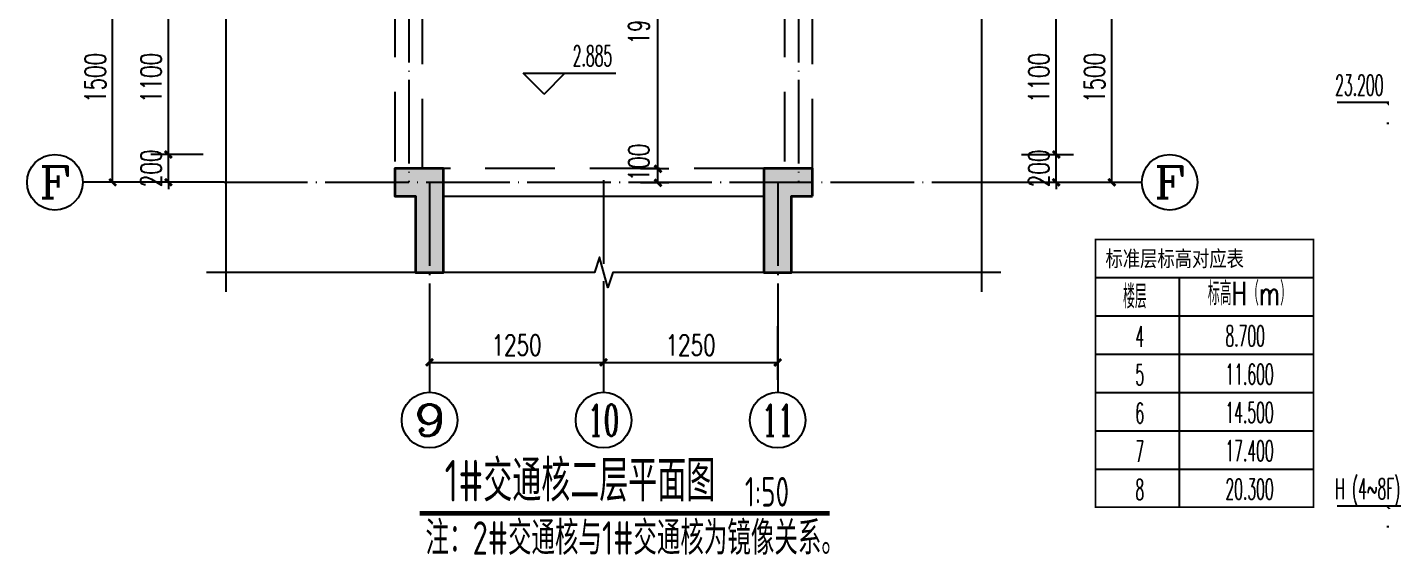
# Model space of a CAD drawing. Extents: x 393367 to 3005760, y 4998 to 826018.
# Drawn here: x 2810010 to 2819733, y 537170 to 540962 of the extents above; entities that cross this region are included whole.
import ezdxf
from ezdxf.enums import TextEntityAlignment as Align

# ---------------------------------------------------------------- set-up
doc = ezdxf.new("R2010")
doc.units = 0
doc.header["$LTSCALE"] = 1000
doc.linetypes.add('DASHED', pattern=[0.75, 0.5, -0.25])
doc.linetypes.add('DOTE', pattern=[2.42, 2, -0.2, 0.02, -0.2])
doc.layers.get('0').update_dxf_attribs({"linetype": 'CONTINUOUS'})
doc.layers.get('Defpoints').update_dxf_attribs({"linetype": 'CONTINUOUS'})
for name, color, linetype in [('AXIS', 3, 'CONTINUOUS'), ('AXIS_TEXT', 7, 'CONTINUOUS'), ('C-Sheet-图框', 101, 'CONTINUOUS'), ('DIM_ELEV', 3, 'CONTINUOUS'), ('DIM_SYMB', 3, 'CONTINUOUS'), ('DOTE', 8, 'DOTE'), ('PUB_DIM', 3, 'CONTINUOUS'), ('PUB_TEXT', 7, 'CONTINUOUS'), ('S-梁', 4, 'DASHED'), ('S-梁实线', 4, 'CONTINUOUS'), ('S-砼墙', 150, 'CONTINUOUS'), ('S-砼墙填充', 251, 'CONTINUOUS'), ('THIN', 7, 'CONTINUOUS'), ('尺寸标注', 86, 'CONTINUOUS')]:
    doc.layers.add(name, color=color, linetype=linetype)
doc.styles.add('_TCH_AXIS', font='COMPLEX', dxfattribs={"bigfont": 'GBCBIG'})
doc.styles.add('_TCH_DIM', font='simplex.shx', dxfattribs={"width": 0.65, "bigfont": 'gbcbig.shx'})
doc.styles.add('_TCH_DIM_T3', font='SIMPLEX', dxfattribs={"width": 0.705882, "bigfont": 'GBCBIG'})
doc.styles.add('COMPLEX', font='COMPLEX')
doc.styles.add('TSSD_Rein', font='Tssdeng.shx', dxfattribs={"width": 0.7, "bigfont": 'hztxt.shx'})
doc.styles.add('宋体', font='', dxfattribs={"height": 50})
doc.styles.get('宋体').set_extended_font_data('SimSun')
doc.dimstyles.new('_TCH_ARCH&&50', dxfattribs={"dimtxt": 148.75, "dimasz": 50, "dimexe": 125, "dimexo": 150, "dimgap": 50, "dimtad": 1, "dimdec": 0, "dimzin": 0, "dimdsep": 46, "dimtxsty": '_TCH_DIM_T3', "dimblk": 'ARCHTICK', "dimcen": 0.09, "dimclrt": 4, "dimazin": 2, "dimtfac": 1, "dimtdec": 0, "dimtix": 1, "dimtmove": 2, "dimatfit": 3, "dimfxl": 1, "dimtolj": 1, "dimtzin": 0, "dimarcsym": 0})

# ---------------------------------------------------------------- blocks, each defined once
blk = doc.blocks.new('_ArchTick')
at = {"color": 0, "linetype": 'ByBlock', "const_width": 0.4}
blk.add_lwpolyline([(-0.5, -0.5), (0.5, 0.5)], dxfattribs=at)
blk = doc.blocks.new('*D2145')
at = {"layer": 'Defpoints', "color": 0, "transparency": 16777216}
for p in [(2814541, 541883.1), (2814769.5, 541883.1), (2814769.5, 539943.1)]:
    blk.add_point(p, dxfattribs=at)
at = {"layer": '尺寸标注', "color": 0, "lineweight": -2, "transparency": 16777216}
for p, q in [((2814619.5, 541883.1), (2814416, 541883.1)), ((2814541, 539943.1), (2814541, 541883.1)), ((2814619.5, 539943.1), (2814416, 539943.1))]:
    blk.add_line(p, q, dxfattribs=at)
at = {"layer": '尺寸标注', "color": 0, "lineweight": -2, "transparency": 16777216, "xscale": 50, "yscale": 50, "zscale": 50}
for p, rotation in [((2814541, 541883.1), 90), ((2814541, 539943.1), 270)]:
    blk.add_blockref('_ArchTick', p, dxfattribs=dict(at, rotation=rotation))
at = {"layer": '尺寸标注', "color": 4, "transparency": 16777216, "insert": (2814403.5, 541016.3), "char_height": 148.75, "attachment_point": 5, "rotation": 90, "style": '_TCH_DIM_T3'}
blk.add_mtext('\\A1;1940', dxfattribs=at)
blk = doc.blocks.new('*D2146')
at = {"layer": 'Defpoints', "color": 0, "transparency": 16777216}
for p in [(2814541, 539943.1), (2814769.5, 539943.1), (2814769.5, 539843.1)]:
    blk.add_point(p, dxfattribs=at)
at = {"layer": '尺寸标注', "color": 0, "lineweight": -2, "transparency": 16777216}
for p, q in [((2814619.5, 539943.1), (2814416, 539943.1)), ((2814541, 539843.1), (2814541, 539943.1)), ((2814619.5, 539843.1), (2814416, 539843.1))]:
    blk.add_line(p, q, dxfattribs=at)
at = {"layer": '尺寸标注', "color": 0, "lineweight": -2, "transparency": 16777216, "xscale": 50, "yscale": 50, "zscale": 50}
for p, rotation in [((2814541, 539943.1), 90), ((2814541, 539843.1), 270)]:
    blk.add_blockref('_ArchTick', p, dxfattribs=dict(at, rotation=rotation))
at = {"layer": '尺寸标注', "color": 4, "transparency": 16777216, "insert": (2814403.5, 539989), "char_height": 148.75, "attachment_point": 5, "rotation": 90, "style": '_TCH_DIM_T3'}
blk.add_mtext('\\A1;100', dxfattribs=at)
blk = doc.blocks.new('_axiso')
blk.add_circle((0, 0), 0.5)
at = {"layer": 'AXIS_TEXT', "style": 'COMPLEX', "width": 1.041667}
blk.add_attdef('A', text='', height=0.56, dxfattribs=at).set_placement((-0.25, -0.28), (0.25, -0.28), align=Align.FIT)
blk = doc.blocks.new('*D2238')
at = {"layer": 'Defpoints', "color": 0, "transparency": 16777216}
for p in [(2817001.2, 540046.8), (2817401.2, 540046.8), (2817001.2, 539846.8)]:
    blk.add_point(p, dxfattribs=at)
at = {"layer": '尺寸标注', "color": 0, "lineweight": -2, "transparency": 16777216}
for p, q in [((2817151.2, 540046.8), (2817526.2, 540046.8)), ((2817401.2, 540046.8), (2817401.2, 540096.8)), ((2817401.2, 539846.8), (2817401.2, 540046.8)), ((2817151.2, 539846.8), (2817526.2, 539846.8)), ((2817401.2, 539846.8), (2817401.2, 539796.8))]:
    blk.add_line(p, q, dxfattribs=at)
at = {"layer": '尺寸标注', "color": 0, "lineweight": -2, "transparency": 16777216, "xscale": 50, "yscale": 50, "zscale": 50}
for p, rotation in [((2817401.2, 540046.8), 270), ((2817401.2, 539846.8), 90)]:
    blk.add_blockref('_ArchTick', p, dxfattribs=dict(at, rotation=rotation))
at = {"layer": '尺寸标注', "color": 4, "transparency": 16777216, "insert": (2817276.8, 539946.8), "char_height": 148.75, "attachment_point": 5, "rotation": 90, "style": '_TCH_DIM_T3'}
blk.add_mtext('\\A1;200', dxfattribs=at)
blk = doc.blocks.new('*D2239')
at = {"layer": 'Defpoints', "color": 0, "transparency": 16777216}
for p in [(2817001.2, 541146.8), (2817401.2, 541146.8), (2817001.2, 540046.8)]:
    blk.add_point(p, dxfattribs=at)
at = {"layer": '尺寸标注', "color": 0, "lineweight": -2, "transparency": 16777216}
for p, q in [((2817151.2, 541146.8), (2817526.2, 541146.8)), ((2817401.2, 540046.8), (2817401.2, 541146.8)), ((2817151.2, 540046.8), (2817526.2, 540046.8))]:
    blk.add_line(p, q, dxfattribs=at)
at = {"layer": '尺寸标注', "color": 0, "lineweight": -2, "transparency": 16777216, "xscale": 50, "yscale": 50, "zscale": 50}
for p, rotation in [((2817401.2, 541146.8), 90), ((2817401.2, 540046.8), 270)]:
    blk.add_blockref('_ArchTick', p, dxfattribs=dict(at, rotation=rotation))
at = {"layer": '尺寸标注', "color": 4, "transparency": 16777216, "insert": (2817276.8, 540596.8), "char_height": 148.75, "attachment_point": 5, "rotation": 90, "style": '_TCH_DIM_T3'}
blk.add_mtext('\\A1;1100', dxfattribs=at)
blk = doc.blocks.new('*D2243')
at = {"layer": 'Defpoints', "color": 0, "transparency": 16777216}
for p in [(2817001.2, 541346.8), (2817801.2, 541346.8), (2817001.2, 539846.8)]:
    blk.add_point(p, dxfattribs=at)
at = {"layer": 'PUB_DIM', "color": 0, "lineweight": -2, "transparency": 16777216}
for p, q in [((2817151.2, 541346.8), (2817926.2, 541346.8)), ((2817801.2, 539846.8), (2817801.2, 541346.8)), ((2817151.2, 539846.8), (2817926.2, 539846.8))]:
    blk.add_line(p, q, dxfattribs=at)
at = {"layer": 'PUB_DIM', "color": 0, "lineweight": -2, "transparency": 16777216, "xscale": 50, "yscale": 50, "zscale": 50}
for p, rotation in [((2817801.2, 541346.8), 90), ((2817801.2, 539846.8), 270)]:
    blk.add_blockref('_ArchTick', p, dxfattribs=dict(at, rotation=rotation))
at = {"layer": 'PUB_DIM', "color": 4, "transparency": 16777216, "insert": (2817676.8, 540596.8), "char_height": 148.75, "attachment_point": 5, "rotation": 90, "style": '_TCH_DIM_T3'}
blk.add_mtext('\\A1;1500', dxfattribs=at)
blk = doc.blocks.new('*D2246')
at = {"layer": 'Defpoints', "color": 0, "transparency": 16777216}
for p in [(2811024.6, 540046.8), (2811424.6, 540046.8), (2811424.6, 539846.8)]:
    blk.add_point(p, dxfattribs=at)
at = {"layer": '尺寸标注', "color": 0, "lineweight": -2, "transparency": 16777216}
for p, q in [((2811274.6, 540046.8), (2810899.6, 540046.8)), ((2811024.6, 540046.8), (2811024.6, 540096.8)), ((2811024.6, 539846.8), (2811024.6, 540046.8)), ((2811274.6, 539846.8), (2810899.6, 539846.8)), ((2811024.6, 539846.8), (2811024.6, 539796.8))]:
    blk.add_line(p, q, dxfattribs=at)
at = {"layer": '尺寸标注', "color": 0, "lineweight": -2, "transparency": 16777216, "xscale": 50, "yscale": 50, "zscale": 50}
for p, rotation in [((2811024.6, 540046.8), 270), ((2811024.6, 539846.8), 90)]:
    blk.add_blockref('_ArchTick', p, dxfattribs=dict(at, rotation=rotation))
at = {"layer": '尺寸标注', "color": 4, "transparency": 16777216, "insert": (2810900.2, 539946.8), "char_height": 148.75, "attachment_point": 5, "rotation": 90, "style": '_TCH_DIM_T3'}
blk.add_mtext('\\A1;200', dxfattribs=at)
blk = doc.blocks.new('*D2247')
at = {"layer": 'Defpoints', "color": 0, "transparency": 16777216}
for p in [(2811024.6, 541146.8), (2811424.6, 541146.8), (2811424.6, 540046.8)]:
    blk.add_point(p, dxfattribs=at)
at = {"layer": '尺寸标注', "color": 0, "lineweight": -2, "transparency": 16777216}
for p, q in [((2811274.6, 541146.8), (2810899.6, 541146.8)), ((2811024.6, 540046.8), (2811024.6, 541146.8)), ((2811274.6, 540046.8), (2810899.6, 540046.8))]:
    blk.add_line(p, q, dxfattribs=at)
at = {"layer": '尺寸标注', "color": 0, "lineweight": -2, "transparency": 16777216, "xscale": 50, "yscale": 50, "zscale": 50}
for p, rotation in [((2811024.6, 541146.8), 90), ((2811024.6, 540046.8), 270)]:
    blk.add_blockref('_ArchTick', p, dxfattribs=dict(at, rotation=rotation))
at = {"layer": '尺寸标注', "color": 4, "transparency": 16777216, "insert": (2810900.2, 540596.8), "char_height": 148.75, "attachment_point": 5, "rotation": 90, "style": '_TCH_DIM_T3'}
blk.add_mtext('\\A1;1100', dxfattribs=at)
blk = doc.blocks.new('*D2251')
at = {"layer": 'Defpoints', "color": 0, "transparency": 16777216}
for p in [(2810624.6, 541346.8), (2811424.6, 541346.8), (2811424.6, 539846.8)]:
    blk.add_point(p, dxfattribs=at)
at = {"layer": 'PUB_DIM', "color": 0, "lineweight": -2, "transparency": 16777216}
for p, q in [((2811274.6, 541346.8), (2810499.6, 541346.8)), ((2810624.6, 539846.8), (2810624.6, 541346.8)), ((2811274.6, 539846.8), (2810499.6, 539846.8))]:
    blk.add_line(p, q, dxfattribs=at)
at = {"layer": 'PUB_DIM', "color": 0, "lineweight": -2, "transparency": 16777216, "xscale": 50, "yscale": 50, "zscale": 50}
for p, rotation in [((2810624.6, 541346.8), 90), ((2810624.6, 539846.8), 270)]:
    blk.add_blockref('_ArchTick', p, dxfattribs=dict(at, rotation=rotation))
at = {"layer": 'PUB_DIM', "color": 4, "transparency": 16777216, "insert": (2810500.2, 540596.8), "char_height": 148.75, "attachment_point": 5, "rotation": 90, "style": '_TCH_DIM_T3'}
blk.add_mtext('\\A1;1500', dxfattribs=at)
blk = doc.blocks.new('*D2262')
at = {"layer": 'Defpoints', "color": 0, "transparency": 16777216}
for p in [(2812900.5, 538962.1), (2814150.1, 538962.1), (2814150.1, 538553)]:
    blk.add_point(p, dxfattribs=at)
at = {"layer": 'PUB_DIM', "color": 0, "lineweight": -2, "transparency": 16777216}
for p, q in [((2812900.5, 538812.1), (2812900.5, 538428)), ((2814150.1, 538812.1), (2814150.1, 538428)), ((2812900.5, 538553), (2814150.1, 538553))]:
    blk.add_line(p, q, dxfattribs=at)
at = {"layer": 'PUB_DIM', "color": 0, "lineweight": -2, "transparency": 16777216, "xscale": 50, "yscale": 50, "zscale": 50, "rotation": 180}
blk.add_blockref('_ArchTick', (2812900.5, 538553), dxfattribs=at)
at = {"layer": 'PUB_DIM', "color": 0, "lineweight": -2, "transparency": 16777216, "xscale": 50, "yscale": 50, "zscale": 50}
blk.add_blockref('_ArchTick', (2814150.1, 538553), dxfattribs=at)
at = {"layer": 'PUB_DIM', "color": 4, "transparency": 16777216, "insert": (2813525.3, 538677.4), "char_height": 148.75, "attachment_point": 5, "style": '_TCH_DIM_T3'}
blk.add_mtext('\\A1;1250', dxfattribs=at)
blk = doc.blocks.new('*D2263')
at = {"layer": 'Defpoints', "color": 0, "transparency": 16777216}
for p in [(2814150.1, 538962.1), (2815400.5, 538962.1), (2815400.5, 538553)]:
    blk.add_point(p, dxfattribs=at)
at = {"layer": 'PUB_DIM', "color": 0, "lineweight": -2, "transparency": 16777216}
for p, q in [((2814150.1, 538812.1), (2814150.1, 538428)), ((2815400.5, 538812.1), (2815400.5, 538428)), ((2814150.1, 538553), (2815400.5, 538553))]:
    blk.add_line(p, q, dxfattribs=at)
at = {"layer": 'PUB_DIM', "color": 0, "lineweight": -2, "transparency": 16777216, "xscale": 50, "yscale": 50, "zscale": 50, "rotation": 180}
blk.add_blockref('_ArchTick', (2814150.1, 538553), dxfattribs=at)
at = {"layer": 'PUB_DIM', "color": 0, "lineweight": -2, "transparency": 16777216, "xscale": 50, "yscale": 50, "zscale": 50}
blk.add_blockref('_ArchTick', (2815400.5, 538553), dxfattribs=at)
at = {"layer": 'PUB_DIM', "color": 4, "transparency": 16777216, "insert": (2814775.3, 538677.4), "char_height": 148.75, "attachment_point": 5, "style": '_TCH_DIM_T3'}
blk.add_mtext('\\A1;1250', dxfattribs=at)
blk = doc.blocks.new('A$C4BAA0D43')
at = {"layer": 'C-Sheet-图框', "color": 0}
for p, q in [((-782.8, 825), (0, 825)), ((-782.8, 825), (0, 825)), ((-482.4, 825), (-482.4, 0)), ((-782.8, 687.5), (0, 687.5)), ((-782.8, 550), (0, 550)), ((-782.8, 412.5), (0, 412.5)), ((-782.8, 275), (0, 275)), ((-782.8, 137.5), (0, 137.5))]:
    blk.add_line(p, q, dxfattribs=at)
at = {"layer": 'C-Sheet-图框', "color": 0, "const_width": 6}
blk.add_lwpolyline([(-782.8, 0), (0, 0), (0, 962.5), (-782.8, 962.5)], close=True, dxfattribs=at)
at = {"layer": 'PUB_TEXT', "color": 2, "style": '宋体', "width": 0.8}
blk.add_text('标准层标高对应表', height=56.96, dxfattribs=at).set_placement((-746.8, 864.9))
at = {"layer": 'PUB_TEXT', "style": '_TCH_DIM'}
for s, height, width, p in [('楼层', 84.4, 0.7, (-683.6, 714.5)), ('标高H（m）', 84.4, 0.7, (-379.1, 725.6)), ('4', 74.4, 0.494118, (-639.3, 576.3)), ('8.700', 74.38, 0.494118, (-316, 578.2)), ('5', 74.4, 0.494118, (-639.3, 438.8)), ('11.600', 74.38, 0.494118, (-316, 440.7)), ('6', 74.4, 0.494118, (-639.3, 301.3)), ('14.500', 74.38, 0.494118, (-316, 303.2)), ('7', 74.4, 0.494118, (-639.3, 163.8)), ('17.400', 74.38, 0.494118, (-316, 165.7)), ('8', 74.4, 0.494118, (-639.3, 26.3)), ('20.300', 74.38, 0.494118, (-316, 28.2))]:
    blk.add_text(s, height=height, dxfattribs=dict(at, width=width)).set_placement(p)
blk = doc.blocks.new('A$C0AE572F6')
at = {"layer": 'DIM_ELEV'}
for p, q in [((-300, 9350), (-956, 9350)), ((-450, 9200), (-600, 9350)), ((-450, 9200), (-300, 9350)), ((400, 9200), (-600, 9200)), ((-300, 8850), (-1156, 8850)), ((-450, 8700), (-600, 8850)), ((-450, 8700), (-300, 8850)), ((400, 8700), (-600, 8700)), ((-300, 5950), (-956, 5950)), ((-450, 5800), (-600, 5950)), ((-450, 5800), (-300, 5950)), ((400, 5800), (-600, 5800)), ((-300, 3050), (-956, 3050)), ((-450, 2900), (-600, 3050)), ((-450, 2900), (-300, 3050)), ((400, 2900), (-600, 2900)), ((-300, 150), (-956, 150)), ((-450, 0), (-600, 150)), ((-450, 0), (-300, 150)), ((400, 0), (-600, 0))]:
    blk.add_line(p, q, dxfattribs=at)
at = {"xscale": 2, "yscale": 2, "zscale": 2}
blk.add_blockref('A$C4BAA0D43', (-1127.2, 141.6), dxfattribs=at)
at = {"layer": 'PUB_TEXT', "style": '_TCH_DIM'}
for s, height, width, p in [('29.500', 148.75, 0.494118, (-971, 9400.1)), ('29.000', 148.75, 0.494118, (-1171, 8900.1)), ('(', 148.8, 0.494118, (-687.4, 8900.1)), ('构架层', 168.79, 0.7, (-638.4, 8900.1)), (')', 148.8, 0.494118, (-380.4, 8900.1)), ('26.100', 148.75, 0.494118, (-971, 6000.1)), ('(RF)', 148.75, 0.494118, (-503.5, 6000.1)), ('23.200', 148.75, 0.494118, (-971, 3100.1)), ('(9F)', 148.75, 0.494118, (-487.4, 3100.1)), ('H', 148.8, 0.494118, (-971, 200.1)), ('(4~8F)', 148.75, 0.494118, (-849.7, 200.1))]:
    blk.add_text(s, height=height, dxfattribs=dict(at, width=width)).set_placement(p)

msp = doc.modelspace()

# ---------------------------------------------------------------- hatches: boundary and pattern name
at = {"layer": 'S-砼墙填充'}
for points in [[(2813000.54099, 539200.00729), (2813000.54099, 539946.84689), (2812650.54136, 539946.84818), (2812650.54062, 539746.84818), (2812800.54099, 539746.84762), (2812800.54099, 539200.00729)], [(2815650.72664, 539746.8371), (2815650.74806, 539946.8371), (2815300.73735, 539946.82996), (2815300.73735, 539200.00729), (2815500.73735, 539200.00729), (2815500.73735, 539746.84424)]]:
    msp.add_hatch(color=142, dxfattribs=at).paths.add_polyline_path(points)

# ---------------------------------------------------------------- linework, layer by layer
at = {"layer": 'AXIS'}
for p, q in [((2811424.58295, 539846.84749), (2810409.97537, 539846.84749)), ((2817001.18933, 539846.8475), (2818015.79691, 539846.8475)), ((2812900.54252, 538962.0928), (2812900.54252, 538338.41615)), ((2814150.0613, 538962.0928), (2814150.0613, 538338.41615)), ((2815400.54251, 538962.0928), (2815400.54251, 538338.41615))]:
    msp.add_line(p, q, dxfattribs=at)
at = {"layer": 'DIM_ELEV', "color": 6}
for p, q in [((2813722.85993, 540481.34904), (2813572.85993, 540631.34904)), ((2813572.85993, 540631.34904), (2814237.78041, 540631.34904)), ((2813722.85993, 540481.34904), (2813872.85993, 540631.34904))]:
    msp.add_line(p, q, dxfattribs=at)
at = {"layer": 'DIM_SYMB', "const_width": 35}
msp.add_lwpolyline([(2812828.63123, 537468.69443), (2815773.37055, 537468.69443)], dxfattribs=at)
at = {"layer": 'DOTE', "linetype": 'DOTE', "ltscale": 0.3}
for p, q in [((2812750.5428, 545664.73261), (2812750.5428, 539846.84749)), ((2815550.54279, 545664.73261), (2815550.54279, 539846.84749)), ((2811424.58295, 539846.84749), (2817001.18933, 539846.84749)), ((2812900.5428, 539846.84749), (2812900.5428, 538962.0928)), ((2814150.5428, 539862.08929), (2814150.5428, 538962.0928)), ((2815400.54279, 539846.84749), (2815400.54279, 538962.0928))]:
    msp.add_line(p, q, dxfattribs=at)
at = {"layer": 'S-梁'}
for p, q in [((2812650.5428, 541246.89171), (2812650.5428, 539946.84818)), ((2812850.5428, 539946.84744), (2812850.5428, 541246.89171)), ((2815450.73554, 541246.89171), (2815450.73554, 539946.84067)), ((2815650.73554, 539946.8371), (2815650.73554, 541246.89171)), ((2815300.73735, 539946.8375), (2813000.54099, 539946.84685))]:
    msp.add_line(p, q, dxfattribs=at)
at = {"layer": 'S-梁实线'}
msp.add_line((2813000.54099, 539746.84685), (2815300.73735, 539746.8375), dxfattribs=at)
at = {"layer": 'S-砼墙', "color": 150, "lineweight": 35}
for points in [[(2813000.54099, 539200.00729), (2813000.54099, 539946.84689), (2812650.54136, 539946.84818), (2812650.54062, 539746.84818), (2812800.54099, 539746.84762), (2812800.54099, 539200.00729), (2813000.54099, 539200.00729), (2813000.54099, 539200.00729)], [(2815650.72664, 539746.8371), (2815650.74806, 539946.8371), (2815300.73735, 539946.82996), (2815300.73735, 539200.00729), (2815300.73735, 539200.00729), (2815300.73735, 539200.00729), (2815500.73735, 539200.00729), (2815500.73735, 539746.84424)]]:
    msp.add_lwpolyline(points, close=True, dxfattribs=at)
at = {"layer": 'THIN'}
for points in [[(2811437.62032, 544186.89197), (2811437.62032, 541688.44963), (2811547.62032, 541653.44963), (2811327.62032, 541593.44963), (2811437.62032, 541558.44963), (2811437.62032, 539060.00729)], [(2816863.65428, 544186.89197), (2816863.65428, 541688.44963), (2816973.65428, 541653.44963), (2816753.65428, 541593.44963), (2816863.65428, 541558.44963), (2816863.65428, 539060.00729)], [(2817003.65428, 539200.00729), (2814215.6373, 539200.00729), (2814180.6373, 539090.00729), (2814120.6373, 539310.00729), (2814085.6373, 539200.00729), (2811297.62032, 539200.00729)]]:
    msp.add_lwpolyline(points, dxfattribs=at)

# ---------------------------------------------------------------- block references
msp.add_blockref('A$C0AE572F6', (2820375.43392, 537370.3555))
at = {"layer": 'AXIS'}
ref = msp.add_blockref('_axiso', (2810209.97537, 539846.84749), dxfattribs=dict(at, xscale=400, yscale=400, zscale=400))
ref.add_attrib('A', 'F', dxfattribs={"layer": 'AXIS_TEXT', "height": 226.27417, "style": '_TCH_AXIS', "width": 1.3125}).set_placement((2810096.83828, 539733.71041), (2810323.11245, 539733.71041), align=Align.FIT)
ref = msp.add_blockref('_axiso', (2818215.79691, 539846.8475), dxfattribs=dict(at, xscale=400, yscale=400, zscale=400))
ref.add_attrib('A', 'F', dxfattribs={"layer": 'AXIS_TEXT', "height": 226.27417, "style": '_TCH_AXIS', "width": 1.3125}).set_placement((2818102.65983, 539733.71042), (2818328.934, 539733.71042), align=Align.FIT)
ref = msp.add_blockref('_axiso', (2812900.54252, 538138.41615), dxfattribs=dict(at, xscale=400, yscale=400, zscale=400))
ref.add_attrib('A', '9', dxfattribs={"layer": 'AXIS_TEXT', "height": 226.27417, "style": '_TCH_AXIS', "width": 1.5}).set_placement((2812787.40543, 538025.27906), (2813013.6796, 538025.27906), align=Align.FIT)
ref = msp.add_blockref('_axiso', (2814150.0613, 538138.41615), dxfattribs=dict(at, xscale=400, yscale=400, zscale=400))
ref.add_attrib('A', '10', dxfattribs={"layer": 'AXIS_TEXT', "height": 226.27417, "style": '_TCH_AXIS', "width": 0.724138}).set_placement((2814036.92422, 538025.27906), (2814263.19839, 538025.27906), align=Align.FIT)
ref = msp.add_blockref('_axiso', (2815400.54251, 538138.41615), dxfattribs=dict(at, xscale=400, yscale=400, zscale=400))
ref.add_attrib('A', '11', dxfattribs={"layer": 'AXIS_TEXT', "height": 226.27417, "style": '_TCH_AXIS', "width": 0.875}).set_placement((2815287.40542, 538025.27906), (2815513.67959, 538025.27906), align=Align.FIT)

# ---------------------------------------------------------------- texts
at = {"layer": 'PUB_TEXT', "color": 6, "style": '_TCH_DIM', "width": 0.494118}
msp.add_text('2.885', height=148.75, dxfattribs=at).set_placement((2813928.78041, 540681.39904))
at = {"layer": 'PUB_TEXT', "style": 'TSSD_Rein', "width": 0.7}
for s, height, p in [('1#交通核二层平面图', 297.5, (2813008.55646, 537553.85423)), ('1:50', 212.5, (2815164.78699, 537516.94523))]:
    msp.add_text(s, height=height, dxfattribs=at).set_placement(p)
at = {"layer": 'PUB_TEXT', "color": 1, "style": 'TSSD_Rein', "width": 0.7}
msp.add_text('注：2#交通核与1#交通核为镜像关系。', height=241.1347518, dxfattribs=at).set_placement((2812871.43957, 537170.39749))

# ---------------------------------------------------------------- dimensions: what is measured, and where the dimension line sits
at = {"layer": 'PUB_DIM'}
for p1, p2, distance, picture, middle in [((2811424.58295, 539846.84749), (2811424.58295, 541346.84749), 800, '*D2251', (2810500.20795, 540596.84749)), ((2817001.18933, 539846.8475), (2817001.18933, 541346.8475), -800, '*D2243', (2817676.81433, 540596.8475)), ((2812900.54252, 538962.0928), (2814150.0613, 538962.0928), -409.06908, '*D2262', (2813525.30191, 538677.39873)), ((2814150.0613, 538962.0928), (2815400.54251, 538962.0928), -409.06908, '*D2263', (2814775.3019, 538677.39873))]:
    dim = msp.add_aligned_dim(p1=p1, p2=p2, distance=distance, dimstyle='_TCH_ARCH&&50', dxfattribs=at)
    dim.commit()
    dim.dimension.update_dxf_attribs({"geometry": picture, "text_midpoint": middle})
at = {"layer": '尺寸标注', "color": 106}
for base, p1, p2, picture, middle in [((2814540.99691, 541883.1418), (2814769.50646, 539943.1418), (2814769.50646, 541883.1418), '*D2145', (2814403.49691, 541016.32937)), ((2814540.99691, 539943.1418), (2814769.50646, 539843.1418), (2814769.50646, 539943.1418), '*D2146', (2814403.49691, 539989.00636))]:
    dim = msp.add_linear_dim(base=base, p1=p1, p2=p2, angle=90, dimstyle='_TCH_ARCH&&50', dxfattribs=at)
    dim.commit()
    dim.dimension.update_dxf_attribs({"geometry": picture, "text_midpoint": middle, "dimtype": 161})
for p1, p2, distance, picture, middle in [((2811424.58295, 540046.84749), (2811424.58295, 541146.84749), 400, '*D2247', (2810900.20795, 540596.84749)), ((2817001.18933, 540046.8475), (2817001.18933, 541146.8475), -400, '*D2239', (2817276.81433, 540596.8475)), ((2811424.58295, 539846.84749), (2811424.58295, 540046.84749), 400, '*D2246', (2810900.20795, 539946.84749)), ((2817001.18933, 539846.8475), (2817001.18933, 540046.8475), -400, '*D2238', (2817276.81433, 539946.8475))]:
    dim = msp.add_aligned_dim(p1=p1, p2=p2, distance=distance, dimstyle='_TCH_ARCH&&50', dxfattribs=at)
    dim.commit()
    dim.dimension.update_dxf_attribs({"geometry": picture, "text_midpoint": middle})

doc.saveas('drawing.dxf')
